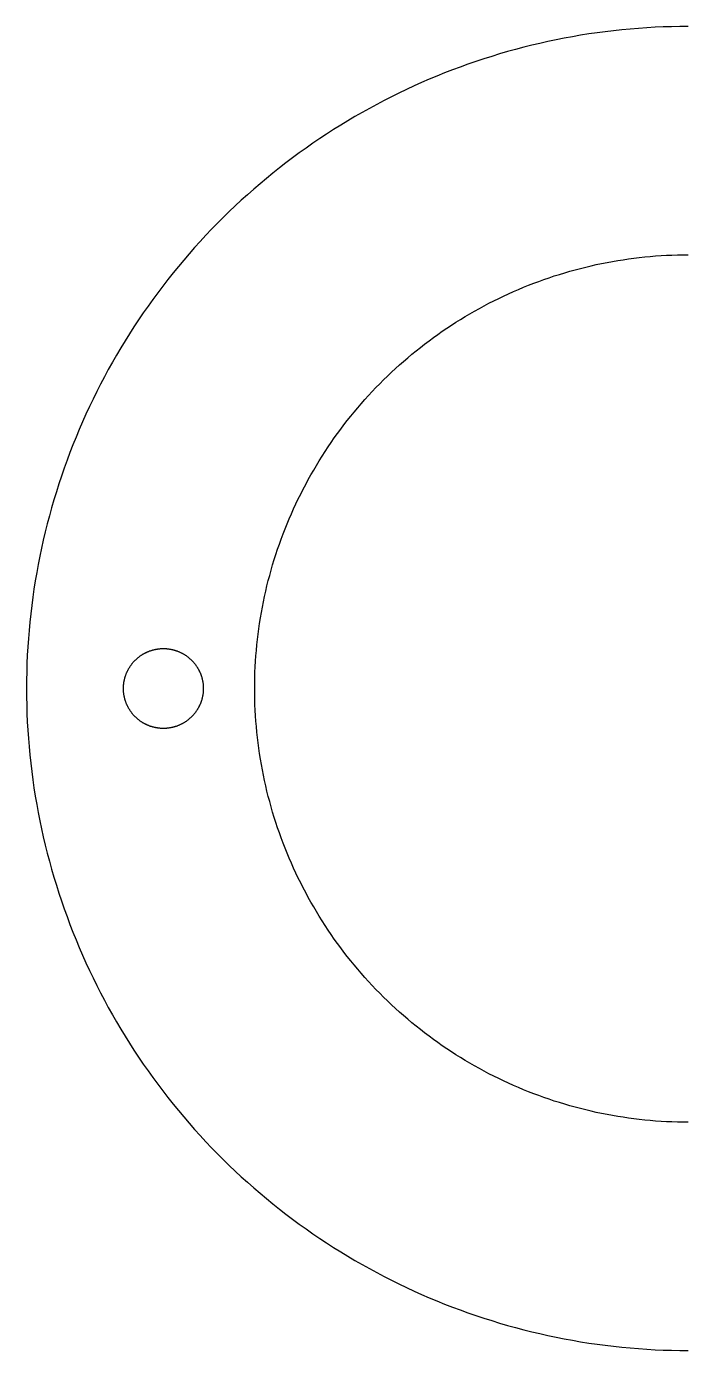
# Model space of a CAD drawing. Header units: metres. Extents: x -136 to 200, y -122 to 130.
# Drawn here: x 0 to 28.9, y 71 to 129 of the extents above; entities that cross this region are included whole.
import ezdxf

# ---------------------------------------------------------------- set-up
doc = ezdxf.new("R2010")
doc.units = ezdxf.units.M

msp = doc.modelspace()

# ---------------------------------------------------------------- linework, layer by layer
for p, q in [((25.3653, 128.771), (25.0041, 128.723)), ((25.7272, 128.815), (25.3653, 128.771)), ((26.0895, 128.854), (25.7272, 128.815)), ((26.4523, 128.888), (26.0895, 128.854)), ((26.8155, 128.918), (26.4523, 128.888)), ((27.1791, 128.943), (26.8155, 128.918)), ((27.5429, 128.963), (27.1791, 128.943)), ((27.907, 128.979), (27.5429, 128.963)), ((28.2712, 128.991), (27.907, 128.979)), ((28.6356, 128.998), (28.2712, 128.991)), ((29, 129), (28.6356, 128.998)), ((22.4962, 128.261), (22.1415, 128.177)), ((22.8518, 128.341), (22.4962, 128.261)), ((23.2084, 128.416), (22.8518, 128.341)), ((23.5659, 128.486), (23.2084, 128.416)), ((23.9243, 128.552), (23.5659, 128.486)), ((24.2835, 128.614), (23.9243, 128.552)), ((24.6435, 128.671), (24.2835, 128.614)), ((25.0041, 128.723), (24.6435, 128.671)), ((20.3858, 127.691), (20.0385, 127.581)), ((20.7345, 127.797), (20.3858, 127.691)), ((21.0844, 127.899), (20.7345, 127.797)), ((21.4356, 127.996), (21.0844, 127.899)), ((21.788, 128.089), (21.4356, 127.996)), ((22.1415, 128.177), (21.788, 128.089)), ((18.6641, 127.096), (18.3244, 126.964)), ((19.0054, 127.223), (18.6641, 127.096)), ((19.3482, 127.347), (19.0054, 127.223)), ((19.6926, 127.466), (19.3482, 127.347)), ((20.0385, 127.581), (19.6926, 127.466)), ((17.3157, 126.542), (16.9831, 126.393)), ((17.6502, 126.687), (17.3157, 126.542)), ((17.9864, 126.827), (17.6502, 126.687)), ((18.3244, 126.964), (17.9864, 126.827)), ((15.9969, 125.921), (15.6722, 125.756)), ((16.3237, 126.083), (15.9969, 125.921)), ((16.6524, 126.24), (16.3237, 126.083)), ((16.9831, 126.393), (16.6524, 126.24)), ((15.0291, 125.413), (14.7109, 125.235)), ((15.3496, 125.586), (15.0291, 125.413)), ((15.6722, 125.756), (15.3496, 125.586)), ((14.0813, 124.868), (13.7699, 124.679)), ((14.3949, 125.054), (14.0813, 124.868)), ((14.7109, 125.235), (14.3949, 125.054)), ((13.1546, 124.288), (12.8506, 124.087)), ((13.461, 124.486), (13.1546, 124.288)), ((13.7699, 124.679), (13.461, 124.486)), ((12.2504, 123.674), (11.9542, 123.461)), ((12.5492, 123.882), (12.2504, 123.674)), ((12.8506, 124.087), (12.5492, 123.882)), ((11.37, 123.026), (11.0821, 122.802)), ((11.6608, 123.245), (11.37, 123.026)), ((11.9542, 123.461), (11.6608, 123.245)), ((10.797, 122.575), (10.5147, 122.345)), ((11.0821, 122.802), (10.797, 122.575)), ((9.95901, 121.873), (9.68567, 121.632)), ((10.2354, 122.111), (9.95901, 121.873)), ((10.5147, 122.345), (10.2354, 122.111)), ((9.41536, 121.388), (9.14815, 121.14)), ((9.68567, 121.632), (9.41536, 121.388)), ((8.88406, 120.889), (8.62315, 120.635)), ((9.14815, 121.14), (8.88406, 120.889)), ((8.11105, 120.116), (7.85992, 119.852)), ((8.36548, 120.377), (8.11105, 120.116)), ((8.62315, 120.635), (8.36548, 120.377)), ((7.61212, 119.585), (7.36772, 119.314)), ((7.85992, 119.852), (7.61212, 119.585)), ((7.12672, 119.041), (6.88918, 118.765)), ((7.36772, 119.314), (7.12672, 119.041)), ((26.8557, 118.879), (27.0931, 118.904)), ((27.0931, 118.904), (27.3308, 118.927)), ((27.3308, 118.927), (27.5688, 118.946)), ((27.5688, 118.946), (27.807, 118.962)), ((27.807, 118.962), (28.0454, 118.976)), ((28.0454, 118.976), (28.2839, 118.986)), ((28.2839, 118.986), (28.5225, 118.994)), ((28.5225, 118.994), (28.7612, 118.998)), ((28.7612, 118.998), (29, 119)), ((6.65512, 118.485), (6.42461, 118.203)), ((6.88918, 118.765), (6.65512, 118.485)), ((23.8139, 118.279), (24.044, 118.342)), ((24.044, 118.342), (24.2749, 118.403)), ((24.2749, 118.403), (24.5065, 118.461)), ((24.5065, 118.461), (24.7389, 118.516)), ((24.7389, 118.516), (24.9719, 118.568)), ((24.9719, 118.568), (25.2055, 118.617)), ((25.2055, 118.617), (25.4398, 118.663)), ((25.4398, 118.663), (25.6746, 118.707)), ((25.6746, 118.707), (25.9099, 118.747)), ((25.9099, 118.747), (26.1457, 118.784)), ((26.1457, 118.784), (26.382, 118.819)), ((26.382, 118.819), (26.6187, 118.85)), ((26.6187, 118.85), (26.8557, 118.879)), ((6.19765, 117.918), (5.97429, 117.63)), ((6.42461, 118.203), (6.19765, 117.918)), ((22.0056, 117.666), (22.2282, 117.752)), ((22.2282, 117.752), (22.4518, 117.836)), ((22.4518, 117.836), (22.6764, 117.917)), ((22.6764, 117.917), (22.9021, 117.995)), ((22.9021, 117.995), (23.1287, 118.07)), ((23.1287, 118.07), (23.3562, 118.142)), ((23.3562, 118.142), (23.5846, 118.212)), ((23.5846, 118.212), (23.8139, 118.279)), ((5.75456, 117.339), (5.53851, 117.046)), ((5.97429, 117.63), (5.75456, 117.339)), ((20.6948, 117.089), (20.9102, 117.192)), ((20.9102, 117.192), (21.1269, 117.292)), ((21.1269, 117.292), (21.3448, 117.39)), ((21.3448, 117.39), (21.5639, 117.484)), ((21.5639, 117.484), (21.7842, 117.576)), ((21.7842, 117.576), (22.0056, 117.666)), ((5.32617, 116.75), (5.11757, 116.451)), ((5.53851, 117.046), (5.32617, 116.75)), ((19.6382, 116.533), (19.8467, 116.65)), ((19.8467, 116.65), (20.0566, 116.764)), ((20.0566, 116.764), (20.268, 116.875)), ((20.268, 116.875), (20.4807, 116.983)), ((20.4807, 116.983), (20.6948, 117.089)), ((4.91272, 116.149), (4.7117, 115.845)), ((5.11757, 116.451), (4.91272, 116.149)), ((18.6185, 115.913), (18.8193, 116.042)), ((18.8193, 116.042), (19.0217, 116.169)), ((19.0217, 116.169), (19.2257, 116.293)), ((19.2257, 116.293), (19.4312, 116.415)), ((19.4312, 116.415), (19.6382, 116.533)), ((4.5145, 115.539), (4.32117, 115.23)), ((4.7117, 115.845), (4.5145, 115.539)), ((17.8321, 115.371), (18.0261, 115.51)), ((18.0261, 115.51), (18.2219, 115.647)), ((18.2219, 115.647), (18.4194, 115.781)), ((18.4194, 115.781), (18.6185, 115.913)), ((4.13173, 114.919), (3.94623, 114.605)), ((4.32117, 115.23), (4.13173, 114.919)), ((17.0739, 114.791), (17.2607, 114.939)), ((17.2607, 114.939), (17.4493, 115.086)), ((17.4493, 115.086), (17.6398, 115.23)), ((17.6398, 115.23), (17.8321, 115.371)), ((3.76468, 114.289), (3.58711, 113.971)), ((3.94623, 114.605), (3.76468, 114.289)), ((16.3458, 114.173), (16.5249, 114.331)), ((16.5249, 114.331), (16.7059, 114.486)), ((16.7059, 114.486), (16.8889, 114.64)), ((16.8889, 114.64), (17.0739, 114.791)), ((3.58711, 113.971), (3.41356, 113.65)), ((15.6497, 113.519), (15.8206, 113.686)), ((15.8206, 113.686), (15.9936, 113.85)), ((15.9936, 113.85), (16.1687, 114.013)), ((16.1687, 114.013), (16.3458, 114.173)), ((3.24405, 113.328), (3.07861, 113.003)), ((3.41356, 113.65), (3.24405, 113.328)), ((15.1496, 113.006), (15.3141, 113.179)), ((15.3141, 113.179), (15.4808, 113.35)), ((15.4808, 113.35), (15.6497, 113.519)), ((2.91725, 112.676), (2.76003, 112.348)), ((3.07861, 113.003), (2.91725, 112.676)), ((14.6692, 112.475), (14.8271, 112.654)), ((14.8271, 112.654), (14.9873, 112.831)), ((14.9873, 112.831), (15.1496, 113.006)), ((2.60693, 112.017), (2.45801, 111.684)), ((2.76003, 112.348), (2.60693, 112.017)), ((14.2092, 111.926), (14.3603, 112.111)), ((14.3603, 112.111), (14.5136, 112.294)), ((14.5136, 112.294), (14.6692, 112.475)), ((2.45801, 111.684), (2.31328, 111.35)), ((13.6287, 111.168), (13.7702, 111.36)), ((13.7702, 111.36), (13.9142, 111.551)), ((13.9142, 111.551), (14.0605, 111.739)), ((14.0605, 111.739), (14.2092, 111.926)), ((2.17278, 111.014), (2.03648, 110.676)), ((2.31328, 111.35), (2.17278, 111.014)), ((13.3529, 110.778), (13.4896, 110.974)), ((13.4896, 110.974), (13.6287, 111.168)), ((1.90446, 110.336), (1.77672, 109.995)), ((2.03648, 110.676), (1.90446, 110.336)), ((12.9578, 110.181), (13.087, 110.381)), ((13.087, 110.381), (13.2187, 110.581)), ((13.2187, 110.581), (13.3529, 110.778)), ((1.65327, 109.652), (1.53415, 109.307)), ((1.77672, 109.995), (1.65327, 109.652)), ((12.5855, 109.569), (12.707, 109.774)), ((12.707, 109.774), (12.8311, 109.978)), ((12.8311, 109.978), (12.9578, 110.181)), ((1.53415, 109.307), (1.41937, 108.961)), ((12.2365, 108.943), (12.3502, 109.153)), ((12.3502, 109.153), (12.4665, 109.362)), ((12.4665, 109.362), (12.5855, 109.569)), ((1.30893, 108.614), (1.20288, 108.266)), ((1.41937, 108.961), (1.30893, 108.614)), ((11.9113, 108.305), (12.017, 108.519)), ((12.017, 108.519), (12.1254, 108.732)), ((12.1254, 108.732), (12.2365, 108.943)), ((1.10121, 107.916), (1.00394, 107.564)), ((1.20288, 108.266), (1.10121, 107.916)), ((11.708, 107.873), (11.8083, 108.09)), ((11.8083, 108.09), (11.9113, 108.305)), ((1.00394, 107.564), (0.9111, 107.212)), ((11.4235, 107.216), (11.5156, 107.436)), ((11.5156, 107.436), (11.6104, 107.655)), ((11.6104, 107.655), (11.708, 107.873)), ((0.82269, 106.858), (0.73872, 106.504)), ((0.9111, 107.212), (0.82269, 106.858)), ((11.1641, 106.548), (11.2478, 106.772)), ((11.2478, 106.772), (11.3343, 106.994)), ((11.3343, 106.994), (11.4235, 107.216)), ((0.65922, 106.148), (0.58421, 105.792)), ((0.73872, 106.504), (0.65922, 106.148)), ((11.0051, 106.098), (11.0832, 106.324)), ((11.0832, 106.324), (11.1641, 106.548)), ((0.58421, 105.792), (0.51367, 105.434)), ((10.7881, 105.415), (10.8576, 105.644)), ((10.8576, 105.644), (10.9299, 105.871)), ((10.9299, 105.871), (11.0051, 106.098)), ((0.44765, 105.076), (0.38611, 104.716)), ((0.51367, 105.434), (0.44765, 105.076)), ((10.6578, 104.956), (10.7215, 105.186)), ((10.7215, 105.186), (10.7881, 105.415)), ((0.38611, 104.716), (0.3291, 104.357)), ((10.484, 104.261), (10.539, 104.493)), ((10.539, 104.493), (10.5969, 104.725)), ((10.5969, 104.725), (10.6578, 104.956)), ((0.27663, 103.996), (0.22868, 103.635)), ((0.3291, 104.357), (0.27663, 103.996)), ((10.3828, 103.794), (10.4319, 104.028)), ((10.4319, 104.028), (10.484, 104.261)), ((0.18527, 103.273), (0.14642, 102.91)), ((0.22868, 103.635), (0.18527, 103.273)), ((10.253, 103.09), (10.2933, 103.325)), ((10.2933, 103.325), (10.3365, 103.56)), ((10.3365, 103.56), (10.3828, 103.794)), ((0.14642, 102.91), (0.11214, 102.548)), ((10.1812, 102.618), (10.2156, 102.854)), ((10.2156, 102.854), (10.253, 103.09)), ((0.0824, 102.184), (0.05724, 101.821)), ((0.11214, 102.548), (0.0824, 102.184)), ((10.0959, 101.907), (10.1214, 102.144)), ((10.1214, 102.144), (10.1498, 102.381)), ((10.1498, 102.381), (10.1812, 102.618)), ((0.05724, 101.821), (0.03664, 101.457)), ((5.08095, 101.489), (5.09973, 101.501)), ((5.09973, 101.501), (5.11867, 101.512)), ((5.11867, 101.512), (5.13774, 101.523)), ((5.13774, 101.523), (5.15694, 101.534)), ((5.15694, 101.534), (5.17627, 101.544)), ((5.17627, 101.544), (5.19574, 101.554)), ((5.19574, 101.554), (5.21533, 101.564)), ((5.21533, 101.564), (5.23506, 101.574)), ((5.23506, 101.574), (5.2549, 101.583)), ((5.2549, 101.583), (5.27486, 101.593)), ((5.27486, 101.593), (5.29492, 101.602)), ((5.29492, 101.602), (5.31511, 101.61)), ((5.31511, 101.61), (5.33539, 101.619)), ((5.33539, 101.619), (5.35579, 101.627)), ((5.35579, 101.627), (5.37628, 101.635)), ((5.37628, 101.635), (5.39688, 101.643)), ((5.39688, 101.643), (5.41757, 101.65)), ((5.41757, 101.65), (5.43835, 101.657)), ((5.43835, 101.657), (5.45923, 101.664)), ((5.45923, 101.664), (5.48018, 101.671)), ((5.48018, 101.671), (5.50122, 101.677)), ((5.50122, 101.677), (5.52234, 101.684)), ((5.52234, 101.684), (5.54353, 101.689)), ((5.54353, 101.689), (5.5648, 101.695)), ((5.5648, 101.695), (5.58614, 101.7)), ((5.58614, 101.7), (5.60753, 101.705)), ((5.60753, 101.705), (5.629, 101.71)), ((5.629, 101.71), (5.65051, 101.715)), ((5.65051, 101.715), (5.67209, 101.719)), ((5.67209, 101.719), (5.69371, 101.723)), ((5.69371, 101.723), (5.71539, 101.727)), ((5.71539, 101.727), (5.73711, 101.73)), ((5.73711, 101.73), (5.75888, 101.733)), ((5.75888, 101.733), (5.78067, 101.736)), ((5.78067, 101.736), (5.80251, 101.739)), ((5.80251, 101.739), (5.82437, 101.741)), ((5.82437, 101.741), (5.84627, 101.743)), ((5.84627, 101.743), (5.86818, 101.745)), ((5.86818, 101.745), (5.89012, 101.747)), ((5.89012, 101.747), (5.91208, 101.748)), ((5.91208, 101.748), (5.93405, 101.749)), ((5.93405, 101.749), (5.95602, 101.749)), ((5.95602, 101.749), (5.97801, 101.75)), ((5.97801, 101.75), (6, 101.75)), ((6, 101.75), (6.022, 101.75)), ((6.022, 101.75), (6.04399, 101.749)), ((6.04399, 101.749), (6.06596, 101.749)), ((6.06596, 101.749), (6.08794, 101.748)), ((6.08794, 101.748), (6.10989, 101.747)), ((6.10989, 101.747), (6.13184, 101.745)), ((6.13184, 101.745), (6.15375, 101.743)), ((6.15375, 101.743), (6.17564, 101.741)), ((6.17564, 101.741), (6.19751, 101.739)), ((6.19751, 101.739), (6.21935, 101.736)), ((6.21935, 101.736), (6.24113, 101.733)), ((6.24113, 101.733), (6.26291, 101.73)), ((6.26291, 101.73), (6.28462, 101.727)), ((6.28462, 101.727), (6.3063, 101.723)), ((6.3063, 101.723), (6.32793, 101.719)), ((6.32793, 101.719), (6.3495, 101.715)), ((6.3495, 101.715), (6.37102, 101.71)), ((6.37102, 101.71), (6.39249, 101.705)), ((6.39249, 101.705), (6.41388, 101.7)), ((6.41388, 101.7), (6.43521, 101.695)), ((6.43521, 101.695), (6.45648, 101.689)), ((6.45648, 101.689), (6.47768, 101.684)), ((6.47768, 101.684), (6.49879, 101.677)), ((6.49879, 101.677), (6.51984, 101.671)), ((6.51984, 101.671), (6.54079, 101.664)), ((6.54079, 101.664), (6.56166, 101.657)), ((6.56166, 101.657), (6.58244, 101.65)), ((6.58244, 101.65), (6.60313, 101.643)), ((6.60313, 101.643), (6.62373, 101.635)), ((6.62373, 101.635), (6.64423, 101.627)), ((6.64423, 101.627), (6.66463, 101.619)), ((6.66463, 101.619), (6.68491, 101.61)), ((6.68491, 101.61), (6.70509, 101.602)), ((6.70509, 101.602), (6.72516, 101.593)), ((6.72516, 101.593), (6.74512, 101.583)), ((6.74512, 101.583), (6.76495, 101.574)), ((6.76495, 101.574), (6.78468, 101.564)), ((6.78468, 101.564), (6.80428, 101.554)), ((6.80428, 101.554), (6.82375, 101.544)), ((6.82375, 101.544), (6.84308, 101.534)), ((6.84308, 101.534), (6.86227, 101.523)), ((6.86227, 101.523), (6.88135, 101.512)), ((6.88135, 101.512), (6.90028, 101.501)), ((6.90028, 101.501), (6.91907, 101.489)), ((10.054, 101.431), (10.0735, 101.669)), ((10.0735, 101.669), (10.0959, 101.907)), ((0.02061, 101.093), (0.00917, 100.729)), ((0.03664, 101.457), (0.02061, 101.093)), ((4.51077, 100.919), (4.52243, 100.938)), ((4.52243, 100.938), (4.53433, 100.956)), ((4.53433, 100.956), (4.54646, 100.975)), ((4.54646, 100.975), (4.55882, 100.993)), ((4.55882, 100.993), (4.57141, 101.011)), ((4.57141, 101.011), (4.58423, 101.029)), ((4.58423, 101.029), (4.59726, 101.046)), ((4.59726, 101.046), (4.61052, 101.064)), ((4.61052, 101.064), (4.62401, 101.081)), ((4.62401, 101.081), (4.6377, 101.098)), ((4.6377, 101.098), (4.65161, 101.115)), ((4.65161, 101.115), (4.66573, 101.132)), ((4.66573, 101.132), (4.68007, 101.149)), ((4.68007, 101.149), (4.69461, 101.166)), ((4.69461, 101.166), (4.70937, 101.182)), ((4.70937, 101.182), (4.72432, 101.198)), ((4.72432, 101.198), (4.73947, 101.214)), ((4.73947, 101.214), (4.75482, 101.23)), ((4.75482, 101.23), (4.77037, 101.245)), ((4.77037, 101.245), (4.78612, 101.261)), ((4.78612, 101.261), (4.80205, 101.276)), ((4.80205, 101.276), (4.81818, 101.291)), ((4.81818, 101.291), (4.83449, 101.305)), ((4.83449, 101.305), (4.85098, 101.32)), ((4.85098, 101.32), (4.86766, 101.334)), ((4.86766, 101.334), (4.88452, 101.348)), ((4.88452, 101.348), (4.90155, 101.362)), ((4.90155, 101.362), (4.91875, 101.376)), ((4.91875, 101.376), (4.93613, 101.389)), ((4.93613, 101.389), (4.95367, 101.403)), ((4.95367, 101.403), (4.97139, 101.416)), ((4.97139, 101.416), (4.98926, 101.429)), ((4.98926, 101.429), (5.00729, 101.441)), ((5.00729, 101.441), (5.02548, 101.454)), ((5.02548, 101.454), (5.04382, 101.466)), ((5.04382, 101.466), (5.06232, 101.478)), ((5.06232, 101.478), (5.08095, 101.489)), ((6.91907, 101.489), (6.9377, 101.478)), ((6.9377, 101.478), (6.95619, 101.466)), ((6.95619, 101.466), (6.97453, 101.454)), ((6.97453, 101.454), (6.99272, 101.441)), ((6.99272, 101.441), (7.01076, 101.429)), ((7.01076, 101.429), (7.02863, 101.416)), ((7.02863, 101.416), (7.04634, 101.403)), ((7.04634, 101.403), (7.06389, 101.389)), ((7.06389, 101.389), (7.08127, 101.376)), ((7.08127, 101.376), (7.09846, 101.362)), ((7.09846, 101.362), (7.11549, 101.348)), ((7.11549, 101.348), (7.13235, 101.334)), ((7.13235, 101.334), (7.14903, 101.32)), ((7.14903, 101.32), (7.16553, 101.305)), ((7.16553, 101.305), (7.18184, 101.291)), ((7.18184, 101.291), (7.19797, 101.276)), ((7.19797, 101.276), (7.2139, 101.261)), ((7.2139, 101.261), (7.22964, 101.245)), ((7.22964, 101.245), (7.24519, 101.23)), ((7.24519, 101.23), (7.26054, 101.214)), ((7.26054, 101.214), (7.2757, 101.198)), ((7.2757, 101.198), (7.29065, 101.182)), ((7.29065, 101.182), (7.3054, 101.166)), ((7.3054, 101.166), (7.31995, 101.149)), ((7.31995, 101.149), (7.33429, 101.132)), ((7.33429, 101.132), (7.3484, 101.115)), ((7.3484, 101.115), (7.36232, 101.098)), ((7.36232, 101.098), (7.37601, 101.081)), ((7.37601, 101.081), (7.3895, 101.064)), ((7.3895, 101.064), (7.40276, 101.046)), ((7.40276, 101.046), (7.41579, 101.029)), ((7.41579, 101.029), (7.4286, 101.011)), ((7.4286, 101.011), (7.44119, 100.993)), ((7.44119, 100.993), (7.45355, 100.975)), ((7.45355, 100.975), (7.46568, 100.956)), ((7.46568, 100.956), (7.47758, 100.938)), ((7.47758, 100.938), (7.48924, 100.919)), ((10.0135, 100.716), (10.024, 100.955)), ((10.024, 100.955), (10.0375, 101.193)), ((10.0375, 101.193), (10.054, 101.431)), ((0.0023, 100.364), (0, 100)), ((0.00917, 100.729), (0.0023, 100.364)), ((4.28101, 100.328), (4.28526, 100.349)), ((4.28526, 100.349), (4.28979, 100.371)), ((4.28979, 100.371), (4.29459, 100.392)), ((4.29459, 100.392), (4.29965, 100.414)), ((4.29965, 100.414), (4.30499, 100.435)), ((4.30499, 100.435), (4.31059, 100.456)), ((4.31059, 100.456), (4.31645, 100.478)), ((4.31645, 100.478), (4.3226, 100.499)), ((4.3226, 100.499), (4.32899, 100.52)), ((4.32899, 100.52), (4.33566, 100.541)), ((4.33566, 100.541), (4.34259, 100.562)), ((4.34259, 100.562), (4.34978, 100.582)), ((4.34978, 100.582), (4.35722, 100.603)), ((4.35722, 100.603), (4.36493, 100.624)), ((4.36493, 100.624), (4.37289, 100.644)), ((4.37289, 100.644), (4.38112, 100.665)), ((4.38112, 100.665), (4.3896, 100.685)), ((4.3896, 100.685), (4.39833, 100.705)), ((4.39833, 100.705), (4.40732, 100.725)), ((4.40732, 100.725), (4.41656, 100.745)), ((4.41656, 100.745), (4.42606, 100.765)), ((4.42606, 100.765), (4.43579, 100.785)), ((4.43579, 100.785), (4.44577, 100.804)), ((4.44577, 100.804), (4.45599, 100.824)), ((4.45599, 100.824), (4.46648, 100.843)), ((4.46648, 100.843), (4.47719, 100.862)), ((4.47719, 100.862), (4.48814, 100.881)), ((4.48814, 100.881), (4.49933, 100.9)), ((4.49933, 100.9), (4.51077, 100.919)), ((7.48924, 100.919), (7.50069, 100.9)), ((7.50069, 100.9), (7.51187, 100.881)), ((7.51187, 100.881), (7.52283, 100.862)), ((7.52283, 100.862), (7.53354, 100.843)), ((7.53354, 100.843), (7.54402, 100.824)), ((7.54402, 100.824), (7.55424, 100.804)), ((7.55424, 100.804), (7.56422, 100.785)), ((7.56422, 100.785), (7.57396, 100.765)), ((7.57396, 100.765), (7.58345, 100.745)), ((7.58345, 100.745), (7.5927, 100.725)), ((7.5927, 100.725), (7.60168, 100.705)), ((7.60168, 100.705), (7.61041, 100.685)), ((7.61041, 100.685), (7.6189, 100.665)), ((7.6189, 100.665), (7.62712, 100.644)), ((7.62712, 100.644), (7.63509, 100.624)), ((7.63509, 100.624), (7.64279, 100.603)), ((7.64279, 100.603), (7.65024, 100.582)), ((7.65024, 100.582), (7.65742, 100.562)), ((7.65742, 100.562), (7.66435, 100.541)), ((7.66435, 100.541), (7.67102, 100.52)), ((7.67102, 100.52), (7.67741, 100.499)), ((7.67741, 100.499), (7.68356, 100.478)), ((7.68356, 100.478), (7.68942, 100.456)), ((7.68942, 100.456), (7.69502, 100.435)), ((7.69502, 100.435), (7.70036, 100.414)), ((7.70036, 100.414), (7.70543, 100.392)), ((7.70543, 100.392), (7.71022, 100.371)), ((7.71022, 100.371), (7.71475, 100.349)), ((7.71475, 100.349), (7.71901, 100.328)), ((10.0015, 100.239), (10.006, 100.477)), ((10.006, 100.477), (10.0135, 100.716)), ((0, 100), (0.0023, 99.6356)), ((4.25, 100), (4.25015, 100.022)), ((4.25015, 99.978), (4.25, 100)), ((4.25015, 100.022), (4.25056, 100.044)), ((4.25056, 99.956), (4.25015, 99.978)), ((4.25056, 100.044), (4.25125, 100.066)), ((4.25125, 99.9341), (4.25056, 99.956)), ((4.25125, 100.066), (4.25221, 100.088)), ((4.25221, 99.9121), (4.25125, 99.9341)), ((4.25221, 100.088), (4.25346, 100.11)), ((4.25346, 99.8901), (4.25221, 99.9121)), ((4.25346, 100.11), (4.25497, 100.132)), ((4.25497, 99.8682), (4.25346, 99.8901)), ((4.25497, 100.132), (4.25677, 100.154)), ((4.25677, 99.8463), (4.25497, 99.8682)), ((4.25677, 100.154), (4.25885, 100.176)), ((4.25885, 99.8244), (4.25677, 99.8463)), ((4.25885, 100.176), (4.26118, 100.197)), ((4.26118, 99.8025), (4.25885, 99.8244)), ((4.26118, 100.197), (4.26381, 100.219)), ((4.26381, 99.7807), (4.26118, 99.8025)), ((4.26381, 100.219), (4.26669, 100.241)), ((4.26669, 99.7589), (4.26381, 99.7807)), ((4.26669, 100.241), (4.26987, 100.263)), ((4.26987, 100.263), (4.2733, 100.285)), ((4.2733, 100.285), (4.27702, 100.306)), ((4.27702, 100.306), (4.28101, 100.328)), ((7.71901, 100.328), (7.72299, 100.306)), ((7.72299, 100.306), (7.72672, 100.285)), ((7.72672, 100.285), (7.73015, 100.263)), ((7.73015, 100.263), (7.73332, 100.241)), ((7.73332, 100.241), (7.73621, 100.219)), ((7.73621, 99.7807), (7.73332, 99.7589)), ((7.73621, 100.219), (7.73883, 100.197)), ((7.73883, 99.8025), (7.73621, 99.7807)), ((7.73883, 100.197), (7.74117, 100.176)), ((7.74117, 99.8244), (7.73883, 99.8025)), ((7.74117, 100.176), (7.74324, 100.154)), ((7.74324, 99.8463), (7.74117, 99.8244)), ((7.74324, 100.154), (7.74504, 100.132)), ((7.74504, 99.8682), (7.74324, 99.8463)), ((7.74504, 100.132), (7.74655, 100.11)), ((7.74655, 99.8901), (7.74504, 99.8682)), ((7.74655, 100.11), (7.7478, 100.088)), ((7.7478, 99.9121), (7.74655, 99.8901)), ((7.7478, 100.088), (7.74876, 100.066)), ((7.74876, 99.9341), (7.7478, 99.9121)), ((7.74876, 100.066), (7.74945, 100.044)), ((7.74945, 99.956), (7.74876, 99.9341)), ((7.74945, 100.044), (7.74986, 100.022)), ((7.74986, 99.978), (7.74945, 99.956)), ((7.74986, 100.022), (7.75, 100)), ((7.75, 100), (7.74986, 99.978)), ((10, 100), (10.0015, 100.239)), ((10.0015, 99.7612), (10, 100)), ((10.006, 99.5225), (10.0015, 99.7612)), ((0.0023, 99.6356), (0.00917, 99.2712)), ((0.00917, 99.2712), (0.02061, 98.907)), ((4.26987, 99.7371), (4.26669, 99.7589)), ((4.2733, 99.7154), (4.26987, 99.7371)), ((4.27702, 99.6937), (4.2733, 99.7154)), ((4.28101, 99.6721), (4.27702, 99.6937)), ((4.28526, 99.6505), (4.28101, 99.6721)), ((4.28979, 99.629), (4.28526, 99.6505)), ((4.29459, 99.6075), (4.28979, 99.629)), ((4.29965, 99.5861), (4.29459, 99.6075)), ((4.30499, 99.5648), (4.29965, 99.5861)), ((4.31059, 99.5435), (4.30499, 99.5648)), ((4.31645, 99.5223), (4.31059, 99.5435)), ((4.3226, 99.5012), (4.31645, 99.5223)), ((4.32899, 99.4802), (4.3226, 99.5012)), ((4.33566, 99.4592), (4.32899, 99.4802)), ((4.34259, 99.4384), (4.33566, 99.4592)), ((4.34978, 99.4176), (4.34259, 99.4384)), ((4.35722, 99.3969), (4.34978, 99.4176)), ((4.36493, 99.3763), (4.35722, 99.3969)), ((4.37289, 99.3558), (4.36493, 99.3763)), ((4.38112, 99.3354), (4.37289, 99.3558)), ((4.3896, 99.3151), (4.38112, 99.3354)), ((4.39833, 99.2949), (4.3896, 99.3151)), ((4.40732, 99.2749), (4.39833, 99.2949)), ((4.41656, 99.2549), (4.40732, 99.2749)), ((4.42606, 99.2351), (4.41656, 99.2549)), ((4.43579, 99.2153), (4.42606, 99.2351)), ((4.44577, 99.1957), (4.43579, 99.2153)), ((4.45599, 99.1763), (4.44577, 99.1957)), ((7.55424, 99.1957), (7.54402, 99.1763)), ((7.56422, 99.2153), (7.55424, 99.1957)), ((7.57396, 99.2351), (7.56422, 99.2153)), ((7.58345, 99.2549), (7.57396, 99.2351)), ((7.5927, 99.2749), (7.58345, 99.2549)), ((7.60168, 99.2949), (7.5927, 99.2749)), ((7.61041, 99.3151), (7.60168, 99.2949)), ((7.6189, 99.3354), (7.61041, 99.3151)), ((7.62712, 99.3558), (7.6189, 99.3354)), ((7.63509, 99.3763), (7.62712, 99.3558)), ((7.64279, 99.3969), (7.63509, 99.3763)), ((7.65024, 99.4176), (7.64279, 99.3969)), ((7.65742, 99.4384), (7.65024, 99.4176)), ((7.66435, 99.4592), (7.65742, 99.4384)), ((7.67102, 99.4802), (7.66435, 99.4592)), ((7.67741, 99.5012), (7.67102, 99.4802)), ((7.68356, 99.5223), (7.67741, 99.5012)), ((7.68942, 99.5435), (7.68356, 99.5223)), ((7.69502, 99.5648), (7.68942, 99.5435)), ((7.70036, 99.5861), (7.69502, 99.5648)), ((7.70543, 99.6075), (7.70036, 99.5861)), ((7.71022, 99.629), (7.70543, 99.6075)), ((7.71475, 99.6505), (7.71022, 99.629)), ((7.71901, 99.6721), (7.71475, 99.6505)), ((7.72299, 99.6937), (7.71901, 99.6721)), ((7.72672, 99.7154), (7.72299, 99.6937)), ((7.73015, 99.7371), (7.72672, 99.7154)), ((7.73332, 99.7589), (7.73015, 99.7371)), ((10.0135, 99.2839), (10.006, 99.5225)), ((10.024, 99.0454), (10.0135, 99.2839)), ((0.02061, 98.907), (0.03664, 98.5429)), ((4.46648, 99.1569), (4.45599, 99.1763)), ((4.47719, 99.1377), (4.46648, 99.1569)), ((4.48814, 99.1187), (4.47719, 99.1377)), ((4.49933, 99.0997), (4.48814, 99.1187)), ((4.51077, 99.0809), (4.49933, 99.0997)), ((4.52243, 99.0623), (4.51077, 99.0809)), ((4.53433, 99.0438), (4.52243, 99.0623)), ((4.54646, 99.0255), (4.53433, 99.0438)), ((4.55882, 99.0073), (4.54646, 99.0255)), ((4.57141, 98.9893), (4.55882, 99.0073)), ((4.58423, 98.9714), (4.57141, 98.9893)), ((4.59726, 98.9537), (4.58423, 98.9714)), ((4.61052, 98.9361), (4.59726, 98.9537)), ((4.62401, 98.9187), (4.61052, 98.9361)), ((4.6377, 98.9016), (4.62401, 98.9187)), ((4.65161, 98.8845), (4.6377, 98.9016)), ((4.66573, 98.8677), (4.65161, 98.8845)), ((4.68007, 98.851), (4.66573, 98.8677)), ((4.69461, 98.8345), (4.68007, 98.851)), ((4.70937, 98.8182), (4.69461, 98.8345)), ((4.72432, 98.802), (4.70937, 98.8182)), ((4.73947, 98.7861), (4.72432, 98.802)), ((4.75482, 98.7704), (4.73947, 98.7861)), ((4.77037, 98.7548), (4.75482, 98.7704)), ((4.78612, 98.7395), (4.77037, 98.7548)), ((4.80205, 98.7243), (4.78612, 98.7395)), ((4.81818, 98.7094), (4.80205, 98.7243)), ((4.83449, 98.6946), (4.81818, 98.7094)), ((4.85098, 98.6801), (4.83449, 98.6946)), ((4.86766, 98.6657), (4.85098, 98.6801)), ((4.88452, 98.6516), (4.86766, 98.6657)), ((4.90155, 98.6377), (4.88452, 98.6516)), ((4.91875, 98.624), (4.90155, 98.6377)), ((4.93613, 98.6105), (4.91875, 98.624)), ((4.95367, 98.5973), (4.93613, 98.6105)), ((7.06389, 98.6105), (7.04634, 98.5973)), ((7.08127, 98.624), (7.06389, 98.6105)), ((7.09846, 98.6377), (7.08127, 98.624)), ((7.11549, 98.6516), (7.09846, 98.6377)), ((7.13235, 98.6657), (7.11549, 98.6516)), ((7.14903, 98.6801), (7.13235, 98.6657)), ((7.16553, 98.6946), (7.14903, 98.6801)), ((7.18184, 98.7094), (7.16553, 98.6946)), ((7.19797, 98.7243), (7.18184, 98.7094)), ((7.2139, 98.7395), (7.19797, 98.7243)), ((7.22964, 98.7548), (7.2139, 98.7395)), ((7.24519, 98.7704), (7.22964, 98.7548)), ((7.26054, 98.7861), (7.24519, 98.7704)), ((7.2757, 98.802), (7.26054, 98.7861)), ((7.29065, 98.8182), (7.2757, 98.802)), ((7.3054, 98.8345), (7.29065, 98.8182)), ((7.31995, 98.851), (7.3054, 98.8345)), ((7.33429, 98.8677), (7.31995, 98.851)), ((7.3484, 98.8845), (7.33429, 98.8677)), ((7.36232, 98.9016), (7.3484, 98.8845)), ((7.37601, 98.9187), (7.36232, 98.9016)), ((7.3895, 98.9361), (7.37601, 98.9187)), ((7.40276, 98.9537), (7.3895, 98.9361)), ((7.41579, 98.9714), (7.40276, 98.9537)), ((7.4286, 98.9893), (7.41579, 98.9714)), ((7.44119, 99.0073), (7.4286, 98.9893)), ((7.45355, 99.0255), (7.44119, 99.0073)), ((7.46568, 99.0438), (7.45355, 99.0255)), ((7.47758, 99.0623), (7.46568, 99.0438)), ((7.48924, 99.0809), (7.47758, 99.0623)), ((7.50069, 99.0997), (7.48924, 99.0809)), ((7.51187, 99.1187), (7.50069, 99.0997)), ((7.52283, 99.1377), (7.51187, 99.1187)), ((7.53354, 99.1569), (7.52283, 99.1377)), ((7.54402, 99.1763), (7.53354, 99.1569)), ((10.0375, 98.807), (10.024, 99.0454)), ((10.054, 98.5688), (10.0375, 98.807)), ((0.03664, 98.5429), (0.05724, 98.1791)), ((0.05724, 98.1791), (0.0824, 97.8155)), ((4.97139, 98.5842), (4.95367, 98.5973)), ((4.98926, 98.5714), (4.97139, 98.5842)), ((5.00729, 98.5588), (4.98926, 98.5714)), ((5.02548, 98.5465), (5.00729, 98.5588)), ((5.04382, 98.5343), (5.02548, 98.5465)), ((5.06232, 98.5224), (5.04382, 98.5343)), ((5.08095, 98.5108), (5.06232, 98.5224)), ((5.09973, 98.4993), (5.08095, 98.5108)), ((5.11867, 98.4881), (5.09973, 98.4993)), ((5.13774, 98.4772), (5.11867, 98.4881)), ((5.15694, 98.4665), (5.13774, 98.4772)), ((5.17627, 98.456), (5.15694, 98.4665)), ((5.19574, 98.4458), (5.17627, 98.456)), ((5.21533, 98.4358), (5.19574, 98.4458)), ((5.23506, 98.4261), (5.21533, 98.4358)), ((5.2549, 98.4166), (5.23506, 98.4261)), ((5.27486, 98.4073), (5.2549, 98.4166)), ((5.29492, 98.3983), (5.27486, 98.4073)), ((5.31511, 98.3896), (5.29492, 98.3983)), ((5.33539, 98.3811), (5.31511, 98.3896)), ((5.35579, 98.3729), (5.33539, 98.3811)), ((5.37628, 98.3649), (5.35579, 98.3729)), ((5.39688, 98.3572), (5.37628, 98.3649)), ((5.41757, 98.3498), (5.39688, 98.3572)), ((5.43835, 98.3426), (5.41757, 98.3498)), ((5.45923, 98.3357), (5.43835, 98.3426)), ((5.48018, 98.329), (5.45923, 98.3357)), ((5.50122, 98.3226), (5.48018, 98.329)), ((5.52234, 98.3165), (5.50122, 98.3226)), ((5.54353, 98.3106), (5.52234, 98.3165)), ((5.5648, 98.305), (5.54353, 98.3106)), ((5.58614, 98.2997), (5.5648, 98.305)), ((5.60753, 98.2946), (5.58614, 98.2997)), ((5.629, 98.2898), (5.60753, 98.2946)), ((5.65051, 98.2853), (5.629, 98.2898)), ((5.67209, 98.281), (5.65051, 98.2853)), ((5.69371, 98.277), (5.67209, 98.281)), ((5.71539, 98.2733), (5.69371, 98.277)), ((5.73711, 98.2699), (5.71539, 98.2733)), ((5.75888, 98.2667), (5.73711, 98.2699)), ((5.78067, 98.2638), (5.75888, 98.2667)), ((5.80251, 98.2612), (5.78067, 98.2638)), ((5.82437, 98.2589), (5.80251, 98.2612)), ((5.84627, 98.2568), (5.82437, 98.2589)), ((5.86818, 98.255), (5.84627, 98.2568)), ((5.89012, 98.2535), (5.86818, 98.255)), ((5.91208, 98.2522), (5.89012, 98.2535)), ((5.93405, 98.2513), (5.91208, 98.2522)), ((5.95602, 98.2506), (5.93405, 98.2513)), ((5.97801, 98.2502), (5.95602, 98.2506)), ((6, 98.25), (5.97801, 98.2502)), ((6.022, 98.2502), (6, 98.25)), ((6.04399, 98.2506), (6.022, 98.2502)), ((6.06596, 98.2513), (6.04399, 98.2506)), ((6.08794, 98.2522), (6.06596, 98.2513)), ((6.10989, 98.2535), (6.08794, 98.2522)), ((6.13184, 98.255), (6.10989, 98.2535)), ((6.15375, 98.2568), (6.13184, 98.255)), ((6.17564, 98.2589), (6.15375, 98.2568)), ((6.19751, 98.2612), (6.17564, 98.2589)), ((6.21935, 98.2638), (6.19751, 98.2612)), ((6.24113, 98.2667), (6.21935, 98.2638)), ((6.26291, 98.2699), (6.24113, 98.2667)), ((6.28462, 98.2733), (6.26291, 98.2699)), ((6.3063, 98.277), (6.28462, 98.2733)), ((6.32793, 98.281), (6.3063, 98.277)), ((6.3495, 98.2853), (6.32793, 98.281)), ((6.37102, 98.2898), (6.3495, 98.2853)), ((6.39249, 98.2946), (6.37102, 98.2898)), ((6.41388, 98.2997), (6.39249, 98.2946)), ((6.43521, 98.305), (6.41388, 98.2997)), ((6.45648, 98.3106), (6.43521, 98.305)), ((6.47768, 98.3165), (6.45648, 98.3106)), ((6.49879, 98.3226), (6.47768, 98.3165)), ((6.51984, 98.329), (6.49879, 98.3226)), ((6.54079, 98.3357), (6.51984, 98.329)), ((6.56166, 98.3426), (6.54079, 98.3357)), ((6.58244, 98.3498), (6.56166, 98.3426)), ((6.60313, 98.3572), (6.58244, 98.3498)), ((6.62373, 98.3649), (6.60313, 98.3572)), ((6.64423, 98.3729), (6.62373, 98.3649)), ((6.66463, 98.3811), (6.64423, 98.3729)), ((6.68491, 98.3896), (6.66463, 98.3811)), ((6.70509, 98.3983), (6.68491, 98.3896)), ((6.72516, 98.4073), (6.70509, 98.3983)), ((6.74512, 98.4166), (6.72516, 98.4073)), ((6.76495, 98.4261), (6.74512, 98.4166)), ((6.78468, 98.4358), (6.76495, 98.4261)), ((6.80428, 98.4458), (6.78468, 98.4358)), ((6.82375, 98.456), (6.80428, 98.4458)), ((6.84308, 98.4665), (6.82375, 98.456)), ((6.86227, 98.4772), (6.84308, 98.4665)), ((6.88135, 98.4881), (6.86227, 98.4772)), ((6.90028, 98.4993), (6.88135, 98.4881)), ((6.91907, 98.5108), (6.90028, 98.4993)), ((6.9377, 98.5224), (6.91907, 98.5108)), ((6.95619, 98.5343), (6.9377, 98.5224)), ((6.97453, 98.5465), (6.95619, 98.5343)), ((6.99272, 98.5588), (6.97453, 98.5465)), ((7.01076, 98.5714), (6.99272, 98.5588)), ((7.02863, 98.5842), (7.01076, 98.5714)), ((7.04634, 98.5973), (7.02863, 98.5842)), ((10.0735, 98.3308), (10.054, 98.5688)), ((10.0959, 98.0931), (10.0735, 98.3308)), ((10.1214, 97.8557), (10.0959, 98.0931)), ((0.0824, 97.8155), (0.11214, 97.4523)), ((0.11214, 97.4523), (0.14642, 97.0895)), ((10.1498, 97.6187), (10.1214, 97.8557)), ((10.1812, 97.382), (10.1498, 97.6187)), ((0.14642, 97.0895), (0.18527, 96.7272)), ((10.2156, 97.1457), (10.1812, 97.382)), ((10.253, 96.9099), (10.2156, 97.1457)), ((10.2933, 96.6746), (10.253, 96.9099)), ((0.18527, 96.7272), (0.22868, 96.3653)), ((0.22868, 96.3653), (0.27663, 96.0041)), ((10.3365, 96.4398), (10.2933, 96.6746)), ((10.3828, 96.2055), (10.3365, 96.4398)), ((0.27663, 96.0041), (0.3291, 95.6435)), ((10.4319, 95.9719), (10.3828, 96.2055)), ((10.484, 95.7389), (10.4319, 95.9719)), ((10.539, 95.5065), (10.484, 95.7389)), ((0.3291, 95.6435), (0.38611, 95.2835)), ((0.38611, 95.2835), (0.44765, 94.9243)), ((10.5969, 95.2749), (10.539, 95.5065)), ((10.6578, 95.044), (10.5969, 95.2749)), ((0.44765, 94.9243), (0.51367, 94.5659)), ((0.51367, 94.5659), (0.58421, 94.2084)), ((10.7215, 94.8139), (10.6578, 95.044)), ((10.7881, 94.5846), (10.7215, 94.8139)), ((10.8576, 94.3562), (10.7881, 94.5846)), ((0.58421, 94.2084), (0.65922, 93.8518)), ((10.9299, 94.1287), (10.8576, 94.3562)), ((11.0051, 93.9021), (10.9299, 94.1287)), ((0.65922, 93.8518), (0.73872, 93.4962)), ((0.73872, 93.4962), (0.82269, 93.1415)), ((11.0832, 93.6764), (11.0051, 93.9021)), ((11.1641, 93.4518), (11.0832, 93.6764)), ((11.2478, 93.2282), (11.1641, 93.4518)), ((0.82269, 93.1415), (0.9111, 92.788)), ((11.3343, 93.0056), (11.2478, 93.2282)), ((11.4235, 92.7842), (11.3343, 93.0056)), ((0.9111, 92.788), (1.00394, 92.4356)), ((1.00394, 92.4356), (1.10121, 92.0844)), ((11.5156, 92.5639), (11.4235, 92.7842)), ((11.6104, 92.3448), (11.5156, 92.5639)), ((11.708, 92.1269), (11.6104, 92.3448)), ((1.10121, 92.0844), (1.20288, 91.7345)), ((1.20288, 91.7345), (1.30893, 91.3858)), ((11.8083, 91.9102), (11.708, 92.1269)), ((11.9113, 91.6948), (11.8083, 91.9102)), ((12.017, 91.4807), (11.9113, 91.6948)), ((1.30893, 91.3858), (1.41937, 91.0385)), ((12.1254, 91.268), (12.017, 91.4807)), ((12.2365, 91.0566), (12.1254, 91.268)), ((1.41937, 91.0385), (1.53415, 90.6926)), ((1.53415, 90.6926), (1.65327, 90.3482)), ((12.3502, 90.8467), (12.2365, 91.0566)), ((12.4665, 90.6382), (12.3502, 90.8467)), ((12.5855, 90.4312), (12.4665, 90.6382)), ((1.65327, 90.3482), (1.77672, 90.0054)), ((1.77672, 90.0054), (1.90446, 89.6641)), ((12.707, 90.2257), (12.5855, 90.4312)), ((12.8311, 90.0217), (12.707, 90.2257)), ((12.9578, 89.8193), (12.8311, 90.0217)), ((1.90446, 89.6641), (2.03648, 89.3244)), ((2.03648, 89.3244), (2.17278, 88.9864)), ((13.087, 89.6185), (12.9578, 89.8193)), ((13.2187, 89.4194), (13.087, 89.6185)), ((13.3529, 89.2219), (13.2187, 89.4194)), ((2.17278, 88.9864), (2.31328, 88.6502)), ((13.4896, 89.0261), (13.3529, 89.2219)), ((13.6287, 88.8321), (13.4896, 89.0261)), ((13.7702, 88.6398), (13.6287, 88.8321)), ((2.31328, 88.6502), (2.45801, 88.3157)), ((2.45801, 88.3157), (2.60693, 87.9831)), ((13.9142, 88.4493), (13.7702, 88.6398)), ((14.0605, 88.2607), (13.9142, 88.4493)), ((14.2092, 88.0739), (14.0605, 88.2607)), ((2.60693, 87.9831), (2.76003, 87.6524)), ((2.76003, 87.6524), (2.91725, 87.3237)), ((14.3603, 87.8889), (14.2092, 88.0739)), ((14.5136, 87.7059), (14.3603, 87.8889)), ((14.6692, 87.5249), (14.5136, 87.7059)), ((2.91725, 87.3237), (3.07861, 86.9969)), ((14.8271, 87.3458), (14.6692, 87.5249)), ((14.9873, 87.1687), (14.8271, 87.3458)), ((15.1496, 86.9936), (14.9873, 87.1687)), ((3.07861, 86.9969), (3.24405, 86.6722)), ((3.24405, 86.6722), (3.41356, 86.3496)), ((15.3141, 86.8206), (15.1496, 86.9936)), ((15.4808, 86.6497), (15.3141, 86.8206)), ((15.6497, 86.4808), (15.4808, 86.6497)), ((15.8206, 86.3141), (15.6497, 86.4808)), ((3.41356, 86.3496), (3.58711, 86.0291)), ((3.58711, 86.0291), (3.76468, 85.7109)), ((15.9936, 86.1496), (15.8206, 86.3141)), ((16.1687, 85.9873), (15.9936, 86.1496)), ((16.3458, 85.8271), (16.1687, 85.9873)), ((3.76468, 85.7109), (3.94623, 85.3949)), ((3.94623, 85.3949), (4.13173, 85.0813)), ((16.5249, 85.6692), (16.3458, 85.8271)), ((16.7059, 85.5136), (16.5249, 85.6692)), ((16.8889, 85.3603), (16.7059, 85.5136)), ((17.0739, 85.2092), (16.8889, 85.3603)), ((4.13173, 85.0813), (4.32117, 84.7699)), ((4.32117, 84.7699), (4.5145, 84.461)), ((17.2607, 85.0605), (17.0739, 85.2092)), ((17.4493, 84.9142), (17.2607, 85.0605)), ((17.6398, 84.7702), (17.4493, 84.9142)), ((17.8321, 84.6287), (17.6398, 84.7702)), ((4.5145, 84.461), (4.7117, 84.1546)), ((4.7117, 84.1546), (4.91272, 83.8506)), ((18.0261, 84.4896), (17.8321, 84.6287)), ((18.2219, 84.3529), (18.0261, 84.4896)), ((18.4194, 84.2187), (18.2219, 84.3529)), ((18.6185, 84.087), (18.4194, 84.2187)), ((4.91272, 83.8506), (5.11757, 83.5492)), ((5.11757, 83.5492), (5.32617, 83.2504)), ((18.8193, 83.9578), (18.6185, 84.087)), ((19.0217, 83.8311), (18.8193, 83.9578)), ((19.2257, 83.707), (19.0217, 83.8311)), ((19.4312, 83.5855), (19.2257, 83.707)), ((19.6382, 83.4665), (19.4312, 83.5855)), ((5.32617, 83.2504), (5.53851, 82.9542)), ((5.53851, 82.9542), (5.75456, 82.6608)), ((19.8467, 83.3502), (19.6382, 83.4665)), ((20.0566, 83.2365), (19.8467, 83.3502)), ((20.268, 83.1254), (20.0566, 83.2365)), ((20.4807, 83.017), (20.268, 83.1254)), ((20.6948, 82.9113), (20.4807, 83.017)), ((5.75456, 82.6608), (5.97429, 82.37)), ((5.97429, 82.37), (6.19765, 82.0821)), ((20.9102, 82.8083), (20.6948, 82.9113)), ((21.1269, 82.708), (20.9102, 82.8083)), ((21.3448, 82.6104), (21.1269, 82.708)), ((21.5639, 82.5156), (21.3448, 82.6104)), ((21.7842, 82.4235), (21.5639, 82.5156)), ((22.0056, 82.3343), (21.7842, 82.4235)), ((6.19765, 82.0821), (6.42461, 81.797)), ((6.42461, 81.797), (6.65512, 81.5147)), ((22.2282, 82.2478), (22.0056, 82.3343)), ((22.4518, 82.1641), (22.2282, 82.2478)), ((22.6764, 82.0832), (22.4518, 82.1641)), ((22.9021, 82.0051), (22.6764, 82.0832)), ((23.1287, 81.9299), (22.9021, 82.0051)), ((23.3562, 81.8576), (23.1287, 81.9299)), ((23.5846, 81.7881), (23.3562, 81.8576)), ((23.8139, 81.7215), (23.5846, 81.7881)), ((6.65512, 81.5147), (6.88918, 81.2354)), ((6.88918, 81.2354), (7.12672, 80.959)), ((24.044, 81.6578), (23.8139, 81.7215)), ((24.2749, 81.5969), (24.044, 81.6578)), ((24.5065, 81.539), (24.2749, 81.5969)), ((24.7389, 81.484), (24.5065, 81.539)), ((24.9719, 81.4319), (24.7389, 81.484)), ((25.2055, 81.3828), (24.9719, 81.4319)), ((25.4398, 81.3365), (25.2055, 81.3828)), ((25.6746, 81.2933), (25.4398, 81.3365)), ((25.9099, 81.253), (25.6746, 81.2933)), ((26.1457, 81.2156), (25.9099, 81.253)), ((26.382, 81.1812), (26.1457, 81.2156)), ((7.12672, 80.959), (7.36772, 80.6857)), ((7.36772, 80.6857), (7.61212, 80.4154)), ((26.6187, 81.1498), (26.382, 81.1812)), ((26.8557, 81.1214), (26.6187, 81.1498)), ((27.0931, 81.0959), (26.8557, 81.1214)), ((27.3308, 81.0735), (27.0931, 81.0959)), ((27.5688, 81.054), (27.3308, 81.0735)), ((27.807, 81.0375), (27.5688, 81.054)), ((28.0454, 81.024), (27.807, 81.0375)), ((28.2839, 81.0135), (28.0454, 81.024)), ((28.5225, 81.006), (28.2839, 81.0135)), ((28.7612, 81.0015), (28.5225, 81.006)), ((29, 81), (28.7612, 81.0015)), ((7.61212, 80.4154), (7.85992, 80.1481)), ((7.85992, 80.1481), (8.11105, 79.8841)), ((8.11105, 79.8841), (8.36548, 79.6232)), ((8.36548, 79.6232), (8.62315, 79.3655)), ((8.62315, 79.3655), (8.88406, 79.1111)), ((8.88406, 79.1111), (9.14815, 78.8599)), ((9.14815, 78.8599), (9.41536, 78.6121)), ((9.41536, 78.6121), (9.68567, 78.3677)), ((9.68567, 78.3677), (9.95901, 78.1267)), ((9.95901, 78.1267), (10.2354, 77.8892)), ((10.2354, 77.8892), (10.5147, 77.6551)), ((10.5147, 77.6551), (10.797, 77.4246)), ((10.797, 77.4246), (11.0821, 77.1976)), ((11.0821, 77.1976), (11.37, 76.9743)), ((11.37, 76.9743), (11.6608, 76.7546)), ((11.6608, 76.7546), (11.9542, 76.5385)), ((11.9542, 76.5385), (12.2504, 76.3262)), ((12.2504, 76.3262), (12.5492, 76.1176)), ((12.5492, 76.1176), (12.8506, 75.9127)), ((12.8506, 75.9127), (13.1546, 75.7117)), ((13.1546, 75.7117), (13.461, 75.5145)), ((13.461, 75.5145), (13.7699, 75.3212)), ((13.7699, 75.3212), (14.0813, 75.1317)), ((14.0813, 75.1317), (14.3949, 74.9462)), ((14.3949, 74.9462), (14.7109, 74.7647)), ((14.7109, 74.7647), (15.0291, 74.5871)), ((15.0291, 74.5871), (15.3496, 74.4136)), ((15.3496, 74.4136), (15.6722, 74.244)), ((15.6722, 74.244), (15.9969, 74.0786)), ((15.9969, 74.0786), (16.3237, 73.9173)), ((16.3237, 73.9173), (16.6524, 73.76)), ((16.6524, 73.76), (16.9831, 73.6069)), ((16.9831, 73.6069), (17.3157, 73.458)), ((17.3157, 73.458), (17.6502, 73.3133)), ((17.6502, 73.3133), (17.9864, 73.1728)), ((17.9864, 73.1728), (18.3244, 73.0365)), ((18.3244, 73.0365), (18.6641, 72.9045)), ((18.6641, 72.9045), (19.0054, 72.7767)), ((19.0054, 72.7767), (19.3482, 72.6533)), ((19.3482, 72.6533), (19.6926, 72.5341)), ((19.6926, 72.5341), (20.0385, 72.4194)), ((20.0385, 72.4194), (20.3858, 72.3089)), ((20.3858, 72.3089), (20.7345, 72.2029)), ((20.7345, 72.2029), (21.0844, 72.1012)), ((21.0844, 72.1012), (21.4356, 72.0039)), ((21.4356, 72.0039), (21.788, 71.9111)), ((21.788, 71.9111), (22.1415, 71.8227)), ((22.1415, 71.8227), (22.4962, 71.7387)), ((22.4962, 71.7387), (22.8518, 71.6592)), ((22.8518, 71.6592), (23.2084, 71.5842)), ((23.2084, 71.5842), (23.5659, 71.5137)), ((23.5659, 71.5137), (23.9243, 71.4476)), ((23.9243, 71.4476), (24.2835, 71.3861)), ((24.2835, 71.3861), (24.6435, 71.3291)), ((24.6435, 71.3291), (25.0041, 71.2766)), ((25.0041, 71.2766), (25.3653, 71.2287)), ((25.3653, 71.2287), (25.7272, 71.1853)), ((25.7272, 71.1853), (26.0895, 71.1464)), ((26.0895, 71.1464), (26.4523, 71.1121)), ((26.4523, 71.1121), (26.8155, 71.0824)), ((26.8155, 71.0824), (27.1791, 71.0572)), ((27.1791, 71.0572), (27.5429, 71.0366)), ((27.5429, 71.0366), (27.907, 71.0206)), ((27.907, 71.0206), (28.2712, 71.0092)), ((28.2712, 71.0092), (28.6356, 71.0023)), ((28.6356, 71.0023), (29, 71))]:
    msp.add_line(p, q)

doc.saveas('drawing.dxf')
